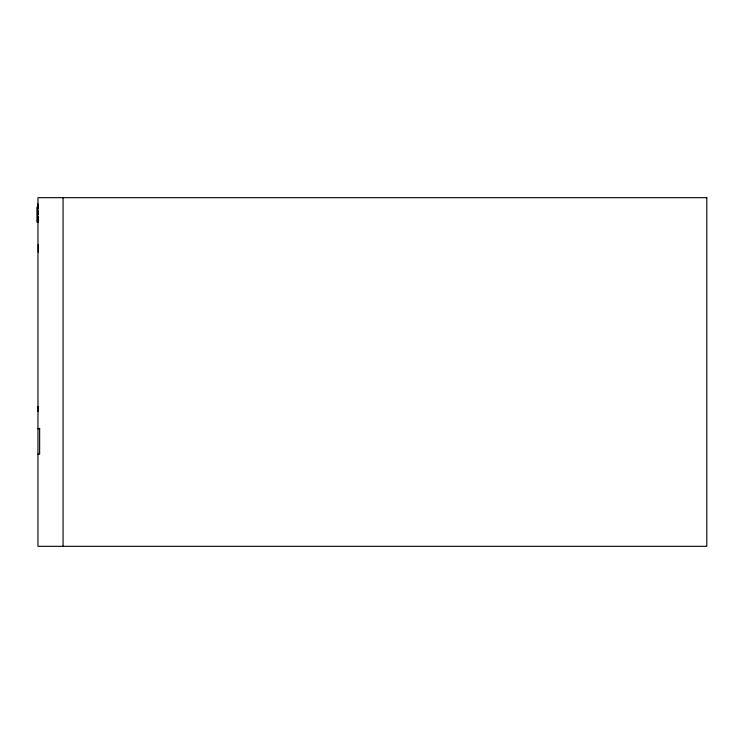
<?xml version="1.0" encoding="UTF-8"?>
<svg xmlns="http://www.w3.org/2000/svg" width="744" height="744" viewBox="0 0 744 744"><rect width="100%" height="100%" fill="white"/><g stroke="black" fill="none" stroke-linecap="round" stroke-linejoin="round"><path stroke-width="1.12" d="M37.963 207.074L37.2 207.055L37.2 222.224L37.963 222.224M37.312 208.404L37.963 208.404M37.312 220.363L37.963 220.363M37.312 222.168L37.963 222.168M37.963 428.693L39.637 428.693M37.963 454.156L39.637 454.156L39.637 428.274M63.073 197.681L63.073 546.319M38.307 244.385L38.307 252.16M37.916 203.893L37.916 208.143M37.916 210.292L37.916 214.616M37.916 216.43L37.916 221.015M37.916 406.429L37.916 411.423M37.312 207.065L37.312 222.251M706.8 197.681L37.963 197.681L37.963 546.319L706.8 546.319L706.8 197.681"/></g></svg>
